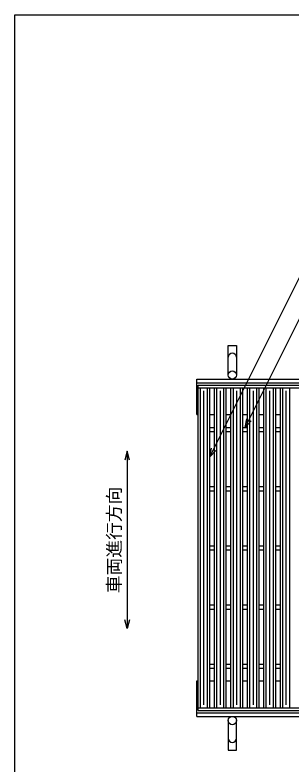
# Model space of a CAD drawing. Units: millimetres, scale not verified. Extents: x -1820 to 1724, y -1285 to 1059.
# Drawn here: x -1736 to -1268, y -207 to 1059 of the extents above; entities that cross this region are included whole.
import ezdxf
from ezdxf.enums import TextEntityAlignment as Align

# ---------------------------------------------------------------- set-up
doc = ezdxf.new("R2010")
doc.units = ezdxf.units.MM
doc.header["$LTSCALE"] = 10
for name, color, linetype, lineweight in [('0_2', 150, 'Continuous', 25), ('16', 3, 'Continuous', 25), ('19', 6, 'Continuous', 25), ('22', 2, 'Continuous', 25)]:
    doc.layers.add(name, color=color, linetype=linetype, lineweight=lineweight)
doc.styles.add('ベクトル', font='')
doc.styles.get('ベクトル').set_extended_font_data('ベクトル')

msp = doc.modelspace()

# ---------------------------------------------------------------- linework, layer by layer
at = {"layer": '0_2'}
for p, q in [((-1736, -1141), (-1736, 1059)), ((-1736, 1059), (1724, 1059))]:
    msp.add_line(p, q, dxfattribs=at)
at = {"layer": '0_2', "color": 4}
for p, q in [((-1546, 321.83), (-1550, 306.83)), ((-1542, 306.83), (-1546, 321.83)), ((-1546, 321.83), (-1546, 21.83)), ((-1546, 21.83), (-1550, 36.83)), ((-1542, 36.83), (-1546, 21.83))]:
    msp.add_line(p, q, dxfattribs=at)
at = {"layer": '16'}
for p, q in [((-1426, 433.5), (-430, 433.5)), ((-1426, 429), (-1426, 433.5)), ((-1426, 429), (-430, 429)), ((-1426, -112), (-1426, 429)), ((-1426, 429), (-1406, 429)), ((-1422, -112), (-1422, 429)), ((-1416, -107), (-1416, 424)), ((-1410, -112), (-1410, 429)), ((-1406, -112), (-1406, 429)), ((-1398.1, -112), (-1398.1, 429)), ((-1398.1, 429), (-1378.1, 429)), ((-1394.1, -112), (-1394.1, 429)), ((-1388.1, -107), (-1388.1, 424)), ((-1382.1, -112), (-1382.1, 429)), ((-1378.1, -112), (-1378.1, 429)), ((-1370.2, -112), (-1370.2, 429)), ((-1370.2, 429), (-1350.2, 429)), ((-1366.2, -112), (-1366.2, 429)), ((-1360.2, -107), (-1360.2, 424)), ((-1354.2, -112), (-1354.2, 429)), ((-1350.2, -112), (-1350.2, 429)), ((-1342.3, -112), (-1342.3, 429)), ((-1342.3, 429), (-1322.3, 429)), ((-1338.3, -112), (-1338.3, 429)), ((-1332.3, -107), (-1332.3, 424)), ((-1326.3, -112), (-1326.3, 429)), ((-1322.3, -112), (-1322.3, 429)), ((-1314.4, -112), (-1314.4, 429)), ((-1314.4, 429), (-1294.4, 429)), ((-1310.4, -112), (-1310.4, 429)), ((-1304.4, -107), (-1304.4, 424)), ((-1298.4, -112), (-1298.4, 429)), ((-1294.4, -112), (-1294.4, 429)), ((-1286.5, -112), (-1286.5, 429)), ((-1286.5, 429), (-1266.5, 429)), ((-1282.5, -112), (-1282.5, 429)), ((-1276.5, -107), (-1276.5, 424)), ((-1270.5, -112), (-1270.5, 429)), ((-1406, 362), (-1398.1, 362)), ((-1406, 355), (-1398.1, 355)), ((-1378.1, 362), (-1370.2, 362)), ((-1378.1, 355), (-1370.2, 355)), ((-1350.2, 362), (-1342.3, 362)), ((-1350.2, 355), (-1342.3, 355)), ((-1322.3, 362), (-1314.4, 362)), ((-1322.3, 355), (-1314.4, 355)), ((-1294.4, 362), (-1286.5, 362)), ((-1294.4, 355), (-1286.5, 355)), ((-1406, 262), (-1398.1, 262)), ((-1406, 255), (-1398.1, 255)), ((-1378.1, 262), (-1370.2, 262)), ((-1378.1, 255), (-1370.2, 255)), ((-1350.2, 262), (-1342.3, 262)), ((-1350.2, 255), (-1342.3, 255)), ((-1322.3, 262), (-1314.4, 262)), ((-1322.3, 255), (-1314.4, 255)), ((-1294.4, 262), (-1286.5, 262)), ((-1294.4, 255), (-1286.5, 255)), ((-1406, 162), (-1398.1, 162)), ((-1406, 155), (-1398.1, 155)), ((-1378.1, 162), (-1370.2, 162)), ((-1378.1, 155), (-1370.2, 155)), ((-1350.2, 162), (-1342.3, 162)), ((-1350.2, 155), (-1342.3, 155)), ((-1322.3, 162), (-1314.4, 162)), ((-1322.3, 155), (-1314.4, 155)), ((-1294.4, 162), (-1286.5, 162)), ((-1294.4, 155), (-1286.5, 155)), ((-1406, 62), (-1398.1, 62)), ((-1406, 55), (-1398.1, 55)), ((-1378.1, 62), (-1370.2, 62)), ((-1378.1, 55), (-1370.2, 55)), ((-1350.2, 62), (-1342.3, 62)), ((-1350.2, 55), (-1342.3, 55)), ((-1322.3, 62), (-1314.4, 62)), ((-1322.3, 55), (-1314.4, 55)), ((-1294.4, 62), (-1286.5, 62)), ((-1294.4, 55), (-1286.5, 55)), ((-1406, -38), (-1398.1, -38)), ((-1406, -45), (-1398.1, -45)), ((-1378.1, -38), (-1370.2, -38)), ((-1378.1, -45), (-1370.2, -45)), ((-1350.2, -38), (-1342.3, -38)), ((-1350.2, -45), (-1342.3, -45)), ((-1322.3, -38), (-1314.4, -38)), ((-1322.3, -45), (-1314.4, -45)), ((-1294.4, -38), (-1286.5, -38)), ((-1294.4, -45), (-1286.5, -45)), ((-1426, -112), (-430, -112)), ((-1426, -116.5), (-1426, -112)), ((-1426, -112), (-1406, -112)), ((-1398.1, -112), (-1378.1, -112)), ((-1370.2, -112), (-1350.2, -112)), ((-1342.3, -112), (-1322.3, -112)), ((-1314.4, -112), (-1294.4, -112)), ((-1286.5, -112), (-1266.5, -112)), ((-1426, -116.5), (-430, -116.5))]:
    msp.add_line(p, q, dxfattribs=at)
at = {"layer": '19'}
for p, q in [((-1375, 450.5), (-1375, 500.5)), ((-1375, 500.5), (-1361, 500.5)), ((-1361, 500.5), (-1361, 450.5)), ((-1428, 443.5), (-428, 443.5)), ((-1428, 383.5), (-1428, 443.5)), ((-1428, 437.5), (-428, 437.5)), ((-1428, 383.5), (-1426, 383.5)), ((-1406, 383.5), (-1398.1, 383.5)), ((-1378.1, 383.5), (-1370.2, 383.5)), ((-1350.2, 383.5), (-1342.3, 383.5)), ((-1322.3, 383.5), (-1314.4, 383.5)), ((-1294.4, 383.5), (-1286.5, 383.5)), ((-1428, -126.5), (-1428, -66.5)), ((-1428, -66.5), (-1426, -66.5)), ((-1406, -66.5), (-1398.1, -66.5)), ((-1378.1, -66.5), (-1370.2, -66.5)), ((-1350.2, -66.5), (-1342.3, -66.5)), ((-1322.3, -66.5), (-1314.4, -66.5)), ((-1294.4, -66.5), (-1286.5, -66.5)), ((-1428, -120.5), (-428, -120.5)), ((-1428, -126.5), (-428, -126.5)), ((-1375, -133.5), (-1375, -183.5)), ((-1361, -183.5), (-1361, -133.5)), ((-1375, -183.5), (-1361, -183.5))]:
    msp.add_line(p, q, dxfattribs=at)
for centre in [(-1368, 450.5), (-1368, -133.5)]:
    msp.add_circle(centre, 7, dxfattribs=at)
for centre, start, end in [((-1368, 480.5), 0, 180), ((-1368, -163.5), 180, 0)]:
    msp.add_arc(centre, 7, start, end, dxfattribs=at)
at = {"layer": '22', "color": 4}
for p, q in [((-1406, 312), (-1200.75, 722.5)), ((-1346.25, 362), (-1188.5, 677.5)), ((-1346.25, 362), (-1343.25, 376.6)), ((-1346.25, 362), (-1336.25, 373)), ((-1406, 312), (-1403, 326.6)), ((-1406, 312), (-1396, 323))]:
    msp.add_line(p, q, dxfattribs=at)

# ---------------------------------------------------------------- texts
at = {"layer": '0_2', "color": 2, "style": 'ベクトル'}
msp.add_text('車両進行方向', height=21.99, rotation=90, dxfattribs=at).set_placement((-1568, 81.83), align=Align.MIDDLE_LEFT)

doc.saveas('drawing.dxf')
